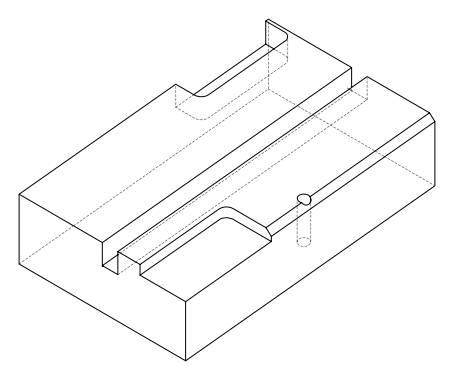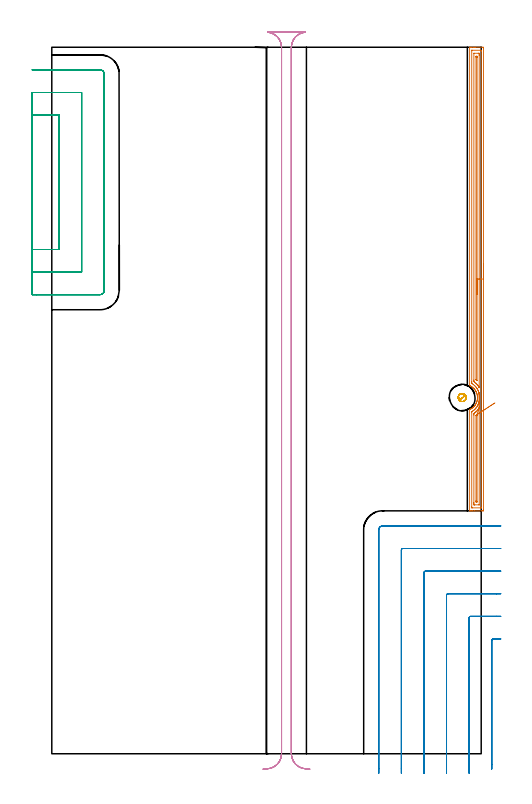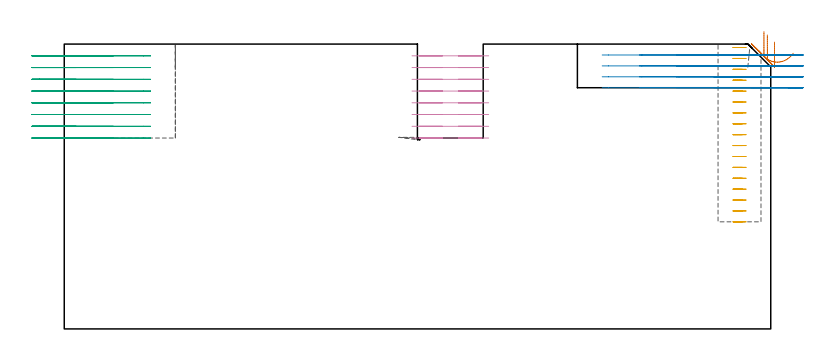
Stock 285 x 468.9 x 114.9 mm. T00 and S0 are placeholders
(PLAN: 5 operations, 2 tool changes, 54.1 min)
(1 AREA_MILL | FG_CHAMFER_SURFACE | UGT0205_001 | 9.98 min | 13265 mm3)
(2 MILL_CORNER_NOTCH_RECTANGULAR | CORNER_NOTCH_RECTANGULAR | UGT0201_094 | Follow Part, ap 5, ae 75% | 8.82 min | 220491 mm3)
(3 MILL_SLOT | SLOT_PARTIAL_RECTANGULAR | UGT0201_094 | Follow Part, ap 5, ae 75% | 16.84 min | 284658 mm3)
(4 MILL_RECTANGULAR_SLOT | SLOT_RECTANGULAR | UGT0201_094 | Follow Part, ap 5, ae 75% | 16.58 min | 471024 mm3)
(5 MILL_BLIND_HOLE_FROM_SOLID_MATERIAL | STEP1POCKET | NXT0201_011 | Spiral | 1.89 min | 16692 mm3)
(TOOL UGT0205_001 | Chamfer Mill 20 x 3 x 45 deg. | D20 FL50 Z2)
(TOOL UGT0201_094 | End mill 20 mm | D20 FL38 Z4)
(TOOL NXT0201_011 | ENDMILL 12mm [2P460-1200-NA 1630] | D12 FL38 Z6)
(OP 1 AREA_MILL)
G17 G21 G94 G90
T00 M6
G54
G17 G0 G90 X286.5 Y325.05 S1061 M3
G43 Z124.9 H0
Z115.7
G94 G1 Y325.012 Z114.828 F250.
Y324.898 Z113.964
Y324.709 Z113.112
Y324.447 Z112.28
Y324.113 Z111.474
Y323.71 Z110.7
Y323.242 Z109.964
Y322.71 Z109.272
Y322.121 Z108.629
Y321.478 Z108.04
Y320.786 Z107.508
Y320.05 Z107.04
Y319.276 Z106.637
Y318.47 Z106.303
Y317.638 Z106.041
Y316.787 Z105.852
Y315.922 Z105.738
Y315.05 Z105.7
Y162.123
X286.499 Y161.82 Z105.701
X286.494 Y161.235 Z105.704
X286.492 Y161.208 Z105.706
X285.911 Y161.203 Z106.287
X285.293 Y161.2 Z106.904
X280.563 Z111.631
X279.125 Z113.071
X278.78 Z113.415
X277.756 Z114.444
X277.353 Y161.207 Z114.838
X277.303 Y161.21 Z114.888
X277.3 Y161.373 Z114.9
Y228.437
X277.302 Y228.443 Z114.897
X277.304 Y228.447 Z114.896
X277.588 Y228.582 Z114.61
X278.184 Y228.887 Z114.013
X278.335 Y228.983 Z113.861
X278.551 Y229.119 Z113.649
X278.633 Y229.171 Z113.567
X278.78 Y229.273 Z113.419
X279.07 Y229.476 Z113.127
X279.226 Y229.598 Z112.97
X279.388 Y229.724 Z112.811
X279.454 Y229.775 Z112.745
X279.957 Y230.238 Z112.242
X280.034 Y230.319 Z112.163
X280.117 Y230.407 Z112.078
X280.207 Y230.5 Z111.992
X280.32 Y230.617 Z111.879
X280.368 Y230.668 Z111.831
X280.689 Y231.064 Z111.507
X280.842 Y231.252 Z111.356
X280.965 Y231.423 Z111.234
X281.063 Y231.561 Z111.137
X281.157 Y231.712 Z111.042
X281.339 Y232.003 Z110.861
X281.592 Y232.454 Z110.605
X281.675 Y232.62 Z110.524
X281.728 Y232.729 Z110.47
X281.981 Y233.347 Z110.214
X282.138 Y233.791 Z110.061
X282.253 Y234.191 Z109.945
X282.267 Y234.24 Z109.931
X282.37 Y234.685 Z109.828
X282.449 Y235.133 Z109.748
X282.504 Y235.579 Z109.693
X282.531 Y235.978 Z109.66
X282.535 Y236.026 Z109.657
X282.543 Y236.249 Z109.651
X282.545 Y236.412 Z109.65
X282.546 Y236.472
X282.542 Y236.556 Z109.655
X282.524 Y236.919 Z109.668
X282.487 Y237.365 Z109.71
X282.431 Y237.765 Z109.765
X282.424 Y237.811 Z109.772
X282.359 Y238.159 Z109.841
X282.339 Y238.259 Z109.86
X282.23 Y238.704 Z109.97
X282.092 Y239.153 Z110.107
X281.929 Y239.597 Z110.268
X281.776 Y239.962 Z110.424
X281.729 Y240.072 Z110.471
X281.625 Y240.283 Z110.573
X281.539 Y240.445 Z110.658
X281.516 Y240.49 Z110.682
X281.25 Y240.941 Z110.948
X280.967 Y241.383 Z111.233
X280.842 Y241.553 Z111.356
X280.563 Y241.901 Z111.633
X280.548 Y241.92 Z111.649
X280.28 Y242.232 Z111.92
X280.242 Y242.276 Z111.958
X279.956 Y242.568 Z112.242
X279.625 Y242.875 Z112.575
X279.332 Y243.126 Z112.866
X279.281 Y243.169 Z112.917
X279.226 Y243.21 Z112.972
X279.071 Y243.328 Z113.128
X278.633 Y243.629 Z113.566
X278.185 Y243.908 Z114.014
X277.987 Y244.019 Z114.212
X277.91 Y244.062 Z114.289
X277.698 Y244.164 Z114.501
X277.45 Y244.283 Z114.747
X277.341 Y244.339 Z114.853
X277.303 Y244.363 Z114.889
X277.3 Y244.466 Z114.9
Y468.727
X277.303 Y468.89 Z114.888
X277.353 Y468.893 Z114.838
X277.756 Y468.9 Z114.443
X278.09 Z114.109
X278.78 Z113.415
X280.017 Z112.18
X280.563 Z111.631
X281.181 Z111.014
X285.911 Z106.287
X286.186 Y468.898 Z106.011
X286.492 Y468.89 Z105.706
X286.499 Y468.584 Z105.699
X286.5 Y315.05 Z105.7
X285.086 Z107.114
X285.085 Y163.474 Z107.115
X285.083 Y163.341 Z107.117
X285.08 Y163.253 Z107.12
X285.076 Y163.208 Z107.124
X285.069 Y163.207 Z107.131
X285.02 Y163.204 Z107.18
X284.534 Y163.2 Z107.666
X279.185 Y163.202 Z113.015
X278.78 Y163.208 Z113.42
X278.729 Y163.21 Z113.471
X278.72 Y163.408 Z113.48
X278.716 Y163.54 Z113.484
X278.715 Y163.607 Z113.485
X278.714 Y163.673 Z113.486
X278.715 Y226.836 Z113.485
X278.716 Y226.94 Z113.484
X278.718 Y226.991 Z113.482
X278.721 Y227.013 Z113.479
X278.741 Y227.043 Z113.459
X278.763 Y227.061 Z113.437
X278.78 Y227.073 Z113.42
X279.299 Y227.416 Z112.901
X279.672 Y227.675 Z112.528
X279.823 Y227.785 Z112.377
X280.019 Y227.937 Z112.181
X280.311 Y228.189 Z111.889
X280.563 Y228.418 Z111.637
X280.775 Y228.618 Z111.425
X280.985 Y228.83 Z111.215
X281.211 Y229.074 Z110.989
X281.454 Y229.36 Z110.746
X281.618 Y229.56 Z110.582
X281.746 Y229.724 Z110.454
X281.999 Y230.071 Z110.201
X282.36 Y230.617 Z109.84
X282.675 Y231.18 Z109.525
X282.845 Y231.51 Z109.355
X282.921 Y231.669 Z109.279
X282.97 Y231.778 Z109.23
X283.232 Y232.407 Z108.968
X283.237 Y232.422 Z108.963
X283.453 Y233.081 Z108.747
X283.516 Y233.297 Z108.684
X283.643 Y233.784 Z108.557
X283.734 Y234.191 Z108.466
X283.768 Y234.371 Z108.432
X283.794 Y234.526 Z108.406
X283.873 Y235.084 Z108.327
X283.9 Y235.313 Z108.3
X283.951 Y235.978 Z108.249
X283.954 Y236.022 Z108.246
X283.955 Y236.055 Z108.245
X283.956 Y236.151 Z108.244
X283.954 Y236.508 Z108.246
X283.941 Y236.871 Z108.259
X283.931 Y237.069 Z108.269
X283.867 Y237.765 Z108.333
X283.825 Y238.069 Z108.375
X283.721 Y238.658 Z108.479
X283.602 Y239.186 Z108.598
X283.504 Y239.552 Z108.696
X283.237 Y240.376 Z108.963
X283.212 Y240.445 Z108.988
X283.197 Y240.485 Z109.003
X282.969 Y241.018 Z109.231
X282.821 Y241.339 Z109.379
X282.659 Y241.653 Z109.541
X282.346 Y242.207 Z109.854
X282.331 Y242.232 Z109.869
X282.308 Y242.27 Z109.892
X281.88 Y242.903 Z110.32
X281.711 Y243.126 Z110.489
X281.454 Y243.444 Z110.746
X280.94 Y244.019 Z111.26
X280.563 Y244.385 Z111.637
X279.962 Y244.913 Z112.238
X279.672 Y245.128 Z112.528
X279.001 Y245.585 Z113.199
X278.78 Y245.73 Z113.42
X278.735 Y245.762 Z113.465
X278.721 Y245.806 Z113.479
X278.719 Y245.868 Z113.481
X278.714 Y246.699 Z113.486
Y246.766
X278.715 Y466.626 Z113.485
X278.717 Y466.759 Z113.483
X278.72 Y466.847 Z113.48
X278.724 Y466.892 Z113.476
X278.731 Y466.893 Z113.469
X278.78 Y466.896 Z113.42
X279.266 Y466.9 Z112.934
X284.615 Y466.899 Z107.585
X285.02 Y466.892 Z107.18
X285.071 Y466.89 Z107.129
X285.08 Y466.692 Z107.12
X285.084 Y466.56 Z107.116
X285.085 Y466.493 Z107.115
X285.086 Y466.427 Z107.114
Y315.05
X283.672 Z108.528
X283.671 Y243.584 Z108.529
X283.67 Y243.126 Z108.53
X283.669 Y243.1 Z108.531
X283.668 Y243.099 Z108.532
X283.662 Y243.104 Z108.538
X283.646 Y243.126 Z108.554
X283.413 Y243.505 Z108.787
X283.237 Y243.786 Z108.963
X283.082 Y244.019 Z109.118
X282.732 Y244.525 Z109.468
X282.422 Y244.913 Z109.778
X282.346 Y245.001 Z109.854
X281.966 Y245.422 Z110.234
X281.601 Y245.806 Z110.599
X281.454 Y245.946 Z110.746
X280.607 Y246.699 Z111.593
X280.563 Y246.734 Z111.637
X280.425 Y246.838 Z111.775
X280.242 Y246.972 Z111.958
X280.18 Y247.021 Z112.02
X280.135 Y247.059 Z112.065
X280.133 Y247.081 Z112.067
X280.13 Y247.133 Z112.07
X280.129 Y247.593 Z112.071
X280.128 Y248.029 Z112.072
X280.129 Y464.706 Z112.071
X280.131 Y464.815 Z112.069
X280.133 Y464.869 Z112.067
X280.135 Y464.887 Z112.065
X280.177 Y464.89 Z112.023
X280.372 Y464.898 Z111.828
X283.044 Y464.9 Z109.156
X283.237 Y464.899 Z108.963
X283.43 Y464.898 Z108.77
X283.559 Y464.894 Z108.641
X283.656 Y464.89 Z108.544
X283.665 Y464.85 Z108.535
X283.667 Y464.706 Z108.533
X283.67 Y464.272 Z108.53
X283.671 Y463.813 Z108.529
X283.672 Y463.377 Z108.528
Y315.05
X282.257 Z109.943
Y247.682
X282.254 Y247.632 Z109.946
X282.253 Y247.627 Z109.947
X282.242 Y247.631 Z109.958
X282.161 Y247.695 Z110.039
X282.006 Y247.828 Z110.194
X281.9 Y247.921 Z110.3
X281.837 Y247.977 Z110.363
X281.766 Y248.041 Z110.434
X281.59 Y248.205 Z110.61
X281.549 Y248.247 Z110.651
X281.547 Y248.265 Z110.653
X281.544 Y248.308 Z110.656
X281.543 Y248.398 Z110.657
Y248.486
Y462.026
X281.544 Y462.742 Z110.656
X281.546 Y462.828 Z110.654
X281.549 Y462.878 Z110.651
X281.557 Y462.89 Z110.643
X281.581 Y462.894 Z110.619
X281.687 Y462.898 Z110.513
X281.9 Y462.899 Z110.3
X282.113 Y462.898 Z110.087
X282.219 Y462.894 Z109.981
X282.243 Y462.89 Z109.957
X282.25 Y462.878 Z109.95
X282.252 Y462.831 Z109.948
X282.257 Y462.115 Z109.943
Y462.026
Y315.05
Y314.178 Z109.981
Y313.314 Z110.095
Y312.462 Z110.283
Y311.63 Z110.546
Y310.824 Z110.88
Y310.05 Z111.282
Y309.314 Z111.751
Y308.622 Z112.282
Y307.979 Z112.872
Y307.39 Z113.515
Y306.859 Z114.207
Y306.39 Z114.943
Y305.987 Z115.716
Y305.653 Z116.522
Y305.391 Z117.354
Y305.202 Z118.206
Y305.088 Z119.071
Y305.05 Z119.943
G0 Z124.9
X283.617 Y239.67
Z118.583
G1 Y239.637 Z117.712
Y239.527 Z116.846
X283.618 Y239.343 Z115.993
X283.62 Y239.085 Z115.16
X283.622 Y238.756 Z114.352
X283.624 Y238.357 Z113.576
X283.626 Y237.892 Z112.838
X283.629 Y237.365 Z112.143
X283.632 Y236.779 Z111.497
X283.635 Y236.139 Z110.904
X283.639 Y235.45 Z110.369
X283.643 Y234.716 Z109.897
X283.647 Y233.945 Z109.49
X283.651 Y233.14 Z109.152
X283.656 Y232.31 Z108.885
X283.66 Y231.459 Z108.692
X283.665 Y230.595 Z108.573
X283.67 Y229.724 Z108.53
X283.671 Y229.421 Z108.529
Y229.288
Y165.394
X283.67 Y165.285 Z108.53
X283.667 Y165.231 Z108.533
X283.666 Y165.213 Z108.534
X283.623 Y165.21 Z108.577
X283.428 Y165.202 Z108.772
X280.756 Y165.2 Z111.444
X280.563 Y165.201 Z111.637
X280.37 Y165.202 Z111.83
X280.241 Y165.206 Z111.959
X280.144 Y165.21 Z112.056
X280.135 Y165.25 Z112.065
X280.133 Y165.394 Z112.067
X280.13 Y165.828 Z112.07
X280.129 Y166.287 Z112.071
X280.128 Y166.723 Z112.072
X280.129 Y224.798 Z112.071
X280.13 Y225.256 Z112.07
X280.134 Y225.686 Z112.066
X280.136 Y225.747 Z112.064
X280.172 Y225.776 Z112.028
X280.267 Y225.85 Z111.933
X280.563 Y226.073 Z111.637
X280.606 Y226.106 Z111.594
X280.661 Y226.15 Z111.539
X281.087 Y226.517 Z111.113
X281.454 Y226.849 Z110.746
X281.554 Y226.943 Z110.646
X281.655 Y227.043 Z110.545
X281.989 Y227.4 Z110.211
X282.346 Y227.804 Z109.854
X282.407 Y227.876 Z109.793
X282.456 Y227.937 Z109.744
X282.796 Y228.378 Z109.404
X283.119 Y228.83 Z109.081
X283.166 Y228.901 Z109.034
X283.237 Y229.011 Z108.963
X283.67 Y229.724 Z108.53
X282.249 Y225.179 Z109.951
X282.251 Y225.166 Z109.949
X282.253 Y225.065 Z109.947
X282.257 Y224.451 Z109.943
Y224.363
Y167.357
X282.256 Y167.27 Z109.944
X282.253 Y167.219 Z109.947
X282.251 Y167.211 Z109.949
X282.245 Y167.207 Z109.955
X282.22 Y167.203 Z109.98
X282.113 Y167.201 Z110.087
X281.9 Y167.2 Z110.3
X281.687 Y167.201 Z110.513
X281.58 Y167.203 Z110.62
X281.555 Y167.207 Z110.645
X281.549 Y167.211 Z110.651
X281.547 Y167.219 Z110.653
X281.545 Y167.269 Z110.655
X281.543 Y167.985 Z110.657
Y224.363
X281.549 Y224.542 Z110.651
X281.591 Y224.591 Z110.609
X282.205 Y225.145 Z109.995
X282.239 Y225.172 Z109.961
X282.249 Y225.179 Z109.951
X282.83 Y225.555 Z109.42
X283.447 Y225.956 Z108.951
X284.096 Y226.377 Z108.548
X284.773 Y226.815 Z108.215
X285.471 Y227.268 Z107.952
X286.185 Y227.732 Z107.763
X286.911 Y228.202 Z107.65
X287.642 Y228.677 Z107.612
X288.373 Y229.151 Z107.65
X289.099 Y229.621 Z107.764
X289.814 Y230.085 Z107.953
X290.512 Y230.538 Z108.215
X291.188 Y230.976 Z108.549
X291.837 Y231.397 Z108.952
X292.454 Y231.798 Z109.421
X293.035 Y232.174 Z109.952
X293.574 Y232.524 Z110.541
X294.069 Y232.845 Z111.184
G0 Z124.9
M5
M2
(OP 2 MILL_CORNER_NOTCH_RECTANGULAR)
G17 G21 G94 G90
T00 M6
G54
G17 G0 G90 X298. Y76.2 S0 M3
G43 Z124.9 H0
Z110.5
G94 G1 X295. F250.
X292.993 F500.
G3 X292. Y75.207 R1.
G1 Y-7.141
Y-10.141 F250.
G0 Z124.9
X298. Y91.2
Z110.5
G1 X295.
X277.994 F500.
G3 X277. Y90.206 R1.
G1 Y-10.
Y-13. F250.
G0 Z124.9
X298. Y106.2
Z110.5
G1 X295.
X262.994 F500.
G3 X262. Y105.206 R1.
G1 Y-10.
Y-13. F250.
G0 Z124.9
X298. Y121.2
Z110.5
G1 X295.
X247.994 F500.
G3 X247. Y120.206 R1.
G1 Y-10.
Y-13. F250.
G0 Z124.9
X298. Y136.2
Z110.5
G1 X295.
X232.995 F500.
G3 X232. Y135.205 R1.
G1 Y-10.
Y-13. F250.
G0 Z124.9
X298. Y151.2
Z110.5
G1 X295.
X219.5 F500.
G3 X217. Y148.7 R2.5
G1 Y-10.
Y-13. F250.
G0 Z124.9
X298. Y76.2
Z106.1
G1 X295.
X292.993 F500.
G3 X292. Y75.207 R1.
G1 Y-7.141
Y-10.141 F250.
G0 Z124.9
X298. Y91.2
Z106.1
G1 X295.
X277.994 F500.
G3 X277. Y90.206 R1.
G1 Y-10.
Y-13. F250.
G0 Z124.9
X298. Y106.2
Z106.1
G1 X295.
X262.994 F500.
G3 X262. Y105.206 R1.
G1 Y-10.
Y-13. F250.
G0 Z124.9
X298. Y121.2
Z106.1
G1 X295.
X247.994 F500.
G3 X247. Y120.206 R1.
G1 Y-10.
Y-13. F250.
G0 Z124.9
X298. Y136.2
Z106.1
G1 X295.
X232.995 F500.
G3 X232. Y135.205 R1.
G1 Y-10.
Y-13. F250.
G0 Z124.9
X298. Y151.2
Z106.1
G1 X295.
X219.5 F500.
G3 X217. Y148.7 R2.5
G1 Y-10.
Y-13. F250.
G0 Z124.9
X298. Y76.2
Z101.7
G1 X295.
X292.993 F500.
G3 X292. Y75.207 R1.
G1 Y-7.141
Y-10.141 F250.
G0 Z124.9
X298. Y91.2
Z101.7
G1 X295.
X277.994 F500.
G3 X277. Y90.206 R1.
G1 Y-10.
Y-13. F250.
G0 Z124.9
X298. Y106.2
Z101.7
G1 X295.
X262.994 F500.
G3 X262. Y105.206 R1.
G1 Y-10.
Y-13. F250.
G0 Z124.9
X298. Y121.2
Z101.7
G1 X295.
X247.994 F500.
G3 X247. Y120.206 R1.
G1 Y-10.
Y-13. F250.
G0 Z124.9
X298. Y136.2
Z101.7
G1 X295.
X232.995 F500.
G3 X232. Y135.205 R1.
G1 Y-10.
Y-13. F250.
G0 Z124.9
X298. Y151.2
Z101.7
G1 X295.
X219.5 F500.
G3 X217. Y148.7 R2.5
G1 Y-10.
Y-13. F250.
G0 Z124.9
X298. Y76.2
Z97.3
G1 X295.
X292.993 F500.
G3 X292. Y75.207 R1.
G1 Y-7.141
Y-10.141 F250.
G0 Z124.9
X298. Y91.2
Z97.3
G1 X295.
X277.994 F500.
G3 X277. Y90.206 R1.
G1 Y-10.
Y-13. F250.
G0 Z124.9
X298. Y106.2
Z97.3
G1 X295.
X262.994 F500.
G3 X262. Y105.206 R1.
G1 Y-10.
Y-13. F250.
G0 Z124.9
X298. Y121.2
Z97.3
G1 X295.
X247.994 F500.
G3 X247. Y120.206 R1.
G1 Y-10.
Y-13. F250.
G0 Z124.9
X298. Y136.2
Z97.3
G1 X295.
X232.995 F500.
G3 X232. Y135.205 R1.
G1 Y-10.
Y-13. F250.
G0 Z124.9
X298. Y151.2
Z97.3
G1 X295.
X219.5 F500.
G3 X217. Y148.7 R2.5
G1 Y-10.
Y-13. F250.
G0 Z124.9
M5
M2
(OP 3 MILL_SLOT)
G17 G21 G94 G90
T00 M6
G54
G17 G0 G90 X-13. Y334.7 S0 M3
G43 Z124.9 H0
Z110.162
G94 G1 X-10. F250.
X4.8 F500.
Y423.9
X-10.
X-13. F250.
Y319.7
X-10.
X19.8 F500.
Y438.9
X-10.
X-13. F250.
Y304.7
X-10.
X32. F500.
G3 X34.8 Y307.5 R2.8
G1 Y451.1
G3 X32. Y453.9 R2.8
G1 X-10.
X-13. F250.
G0 Y334.7 Z105.425
G1 X-10.
X4.8 F500.
Y423.9
X-10.
X-13. F250.
Y319.7
X-10.
X19.8 F500.
Y438.9
X-10.
X-13. F250.
Y304.7
X-10.
X32. F500.
G3 X34.8 Y307.5 R2.8
G1 Y451.1
G3 X32. Y453.9 R2.8
G1 X-10.
X-13. F250.
G0 Y334.7 Z100.687
G1 X-10.
X4.8 F500.
Y423.9
X-10.
X-13. F250.
Y319.7
X-10.
X19.8 F500.
Y438.9
X-10.
X-13. F250.
Y304.7
X-10.
X32. F500.
G3 X34.8 Y307.5 R2.8
G1 Y451.1
G3 X32. Y453.9 R2.8
G1 X-10.
X-13. F250.
G0 Y334.7 Z95.95
G1 X-10.
X4.8 F500.
Y423.9
X-10.
X-13. F250.
Y319.7
X-10.
X19.8 F500.
Y438.9
X-10.
X-13. F250.
Y304.7
X-10.
X32. F500.
G3 X34.8 Y307.5 R2.8
G1 Y451.1
G3 X32. Y453.9 R2.8
G1 X-10.
X-13. F250.
G0 Y334.7 Z91.212
G1 X-10.
X4.8 F500.
Y423.9
X-10.
X-13. F250.
Y319.7
X-10.
X19.8 F500.
Y438.9
X-10.
X-13. F250.
Y304.7
X-10.
X32. F500.
G3 X34.8 Y307.5 R2.8
G1 Y451.1
G3 X32. Y453.9 R2.8
G1 X-10.
X-13. F250.
G0 Y334.7 Z86.475
G1 X-10.
X4.8 F500.
Y423.9
X-10.
X-13. F250.
Y319.7
X-10.
X19.8 F500.
Y438.9
X-10.
X-13. F250.
Y304.7
X-10.
X32. F500.
G3 X34.8 Y307.5 R2.8
G1 Y451.1
G3 X32. Y453.9 R2.8
G1 X-10.
X-13. F250.
G0 Y334.7 Z81.737
G1 X-10.
X4.8 F500.
Y423.9
X-10.
X-13. F250.
Y319.7
X-10.
X19.8 F500.
Y438.9
X-10.
X-13. F250.
Y304.7
X-10.
X32. F500.
G3 X34.8 Y307.5 R2.8
G1 Y451.1
G3 X32. Y453.9 R2.8
G1 X-10.
X-13. F250.
G0 Y334.7 Z77.
G1 X-10.
X4.8 F500.
Y423.9
X-10.
X-13. F250.
Y319.7
X-10.
X19.8 F500.
Y438.9
X-10.
X-13. F250.
Y304.7
X-10.
X32. F500.
G3 X34.8 Y307.5 R2.8
G1 Y451.1
G3 X32. Y453.9 R2.8
G1 X-10.
X-13. F250.
G0 Z124.9
M5
M2
(OP 4 MILL_RECTANGULAR_SLOT)
G17 G21 G94 G90
T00 M6
G54
G17 G0 G90 X171.217 Y-10.202 S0 M3
G43 Z124.9 H0
Z110.162
G94 G1 X168.226 Y-9.97 F250.
G2 X159. Y0. R10. F500.
G1 Y468.9
G2 X168.226 Y478.87 R10.
G1 Y478.9
X143.274
Y478.87
G2 X152.5 Y468.9 R10.
G1 Y0.
G2 X143.274 Y-9.97 R10.
G1 X140.283 Y-10.202 F250.
G0 X171.217 Z105.425
G1 X168.226 Y-9.97
G2 X159. Y0. R10. F500.
G1 Y468.9
G2 X168.226 Y478.87 R10.
G1 Y478.9
X143.274
Y478.87
G2 X152.5 Y468.9 R10.
G1 Y0.
G2 X143.274 Y-9.97 R10.
G1 X140.283 Y-10.202 F250.
G0 X171.217 Z100.687
G1 X168.226 Y-9.97
G2 X159. Y0. R10. F500.
G1 Y468.9
G2 X168.226 Y478.87 R10.
G1 Y478.9
X143.274
Y478.87
G2 X152.5 Y468.9 R10.
G1 Y0.
G2 X143.274 Y-9.97 R10.
G1 X140.283 Y-10.202 F250.
G0 X171.217 Z95.95
G1 X168.226 Y-9.97
G2 X159. Y0. R10. F500.
G1 Y468.9
G2 X168.226 Y478.87 R10.
G1 Y478.9
X143.274
Y478.87
G2 X152.5 Y468.9 R10.
G1 Y0.
G2 X143.274 Y-9.97 R10.
G1 X140.283 Y-10.202 F250.
G0 X171.217 Z91.212
G1 X168.226 Y-9.97
G2 X159. Y0. R10. F500.
G1 Y468.9
G2 X168.226 Y478.87 R10.
G1 Y478.9
X143.274
Y478.87
G2 X152.5 Y468.9 R10.
G1 Y0.
G2 X143.274 Y-9.97 R10.
G1 X140.283 Y-10.202 F250.
G0 X171.217 Z86.475
G1 X168.226 Y-9.97
G2 X159. Y0. R10. F500.
G1 Y468.9
G2 X168.226 Y478.87 R10.
G1 Y478.9
X143.274
Y478.87
G2 X152.5 Y468.9 R10.
G1 Y0.
G2 X143.274 Y-9.97 R10.
G1 X140.283 Y-10.202 F250.
G0 X171.217 Z81.737
G1 X168.226 Y-9.97
G2 X159. Y0. R10. F500.
G1 Y468.9
G2 X168.226 Y478.87 R10.
G1 Y478.9
X143.274
Y478.87
G2 X152.5 Y468.9 R10.
G1 Y0.
G2 X143.274 Y-9.97 R10.
G1 X140.283 Y-10.202 F250.
G0 X171.217 Z77.
G1 X168.226 Y-9.97
G2 X159. Y0. R10. F500.
G1 Y468.9
G2 X168.226 Y478.87 R10.
G1 Y478.9
X143.274
Y478.87
G2 X152.5 Y468.9 R10.
G1 Y0.
G2 X143.274 Y-9.97 R10.
G1 X140.283 Y-10.202 F250.
G0 Z124.9
M5
M2
(OP 5 MILL_BLIND_HOLE_FROM_SOLID_MATERIAL)
G17 G21 G94 G90
T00 M6
G54
G17 G0 G90 X272.4 Y236.4 S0 M3
G43 Z124.9 H1
Z113.506
G94 G3 X272.814 Y238.636 R1.156 F250.
X269.926 Y237.35 R2.236
X271.45 Y233.926 R2.65
X269.926 Y237.35 R-2.65
X270.688 Y235.638 R1.325
X272.4 Y236.4 R1.325
G0 Z109.112
G3 X272.814 Y238.636 R1.156
X269.926 Y237.35 R2.236
X271.45 Y233.926 R2.65
X269.926 Y237.35 R-2.65
X270.688 Y235.638 R1.325
X272.4 Y236.4 R1.325
G0 Z104.718
G3 X272.814 Y238.636 R1.156
X269.926 Y237.35 R2.236
X271.45 Y233.926 R2.65
X269.926 Y237.35 R-2.65
X270.688 Y235.638 R1.325
X272.4 Y236.4 R1.325
G0 Z100.324
G3 X272.814 Y238.636 R1.156
X269.926 Y237.35 R2.236
X271.45 Y233.926 R2.65
X269.926 Y237.35 R-2.65
X270.688 Y235.638 R1.325
X272.4 Y236.4 R1.325
G0 Z95.929
G3 X272.814 Y238.636 R1.156
X269.926 Y237.35 R2.236
X271.45 Y233.926 R2.65
X269.926 Y237.35 R-2.65
X270.688 Y235.638 R1.325
X272.4 Y236.4 R1.325
G0 Z91.535
G3 X272.814 Y238.636 R1.156
X269.926 Y237.35 R2.236
X271.45 Y233.926 R2.65
X269.926 Y237.35 R-2.65
X270.688 Y235.638 R1.325
X272.4 Y236.4 R1.325
G0 Z87.141
G3 X272.814 Y238.636 R1.156
X269.926 Y237.35 R2.236
X271.45 Y233.926 R2.65
X269.926 Y237.35 R-2.65
X270.688 Y235.638 R1.325
X272.4 Y236.4 R1.325
G0 Z82.747
G3 X272.814 Y238.636 R1.156
X269.926 Y237.35 R2.236
X271.45 Y233.926 R2.65
X269.926 Y237.35 R-2.65
X270.688 Y235.638 R1.325
X272.4 Y236.4 R1.325
G0 Z78.353
G3 X272.814 Y238.636 R1.156
X269.926 Y237.35 R2.236
X271.45 Y233.926 R2.65
X269.926 Y237.35 R-2.65
X270.688 Y235.638 R1.325
X272.4 Y236.4 R1.325
G0 Z73.959
G3 X272.814 Y238.636 R1.156
X269.926 Y237.35 R2.236
X271.45 Y233.926 R2.65
X269.926 Y237.35 R-2.65
X270.688 Y235.638 R1.325
X272.4 Y236.4 R1.325
G0 Z69.565
G3 X272.814 Y238.636 R1.156
X269.926 Y237.35 R2.236
X271.45 Y233.926 R2.65
X269.926 Y237.35 R-2.65
X270.688 Y235.638 R1.325
X272.4 Y236.4 R1.325
G0 Z65.171
G3 X272.814 Y238.636 R1.156
X269.926 Y237.35 R2.236
X271.45 Y233.926 R2.65
X269.926 Y237.35 R-2.65
X270.688 Y235.638 R1.325
X272.4 Y236.4 R1.325
G0 Z60.776
G3 X272.814 Y238.636 R1.156
X269.926 Y237.35 R2.236
X271.45 Y233.926 R2.65
X269.926 Y237.35 R-2.65
X270.688 Y235.638 R1.325
X272.4 Y236.4 R1.325
G0 Z56.382
G3 X272.814 Y238.636 R1.156
X269.926 Y237.35 R2.236
X271.45 Y233.926 R2.65
X269.926 Y237.35 R-2.65
X270.688 Y235.638 R1.325
X272.4 Y236.4 R1.325
G0 Z51.988
G3 X272.814 Y238.636 R1.156
X269.926 Y237.35 R2.236
X271.45 Y233.926 R2.65
X269.926 Y237.35 R-2.65
X270.688 Y235.638 R1.325
X272.4 Y236.4 R1.325
G0 Z47.594
G3 X272.814 Y238.636 R1.156
X269.926 Y237.35 R2.236
X271.45 Y233.926 R2.65
X269.926 Y237.35 R-2.65
X270.688 Y235.638 R1.325
X272.4 Y236.4 R1.325
G0 Z43.2
G3 X272.814 Y238.636 R1.156
X269.926 Y237.35 R2.236
X271.45 Y233.926 R2.65
X269.926 Y237.35 R-2.65
X270.688 Y235.638 R1.325
X272.4 Y236.4 R1.325
G0 Z124.9
M5
M2
